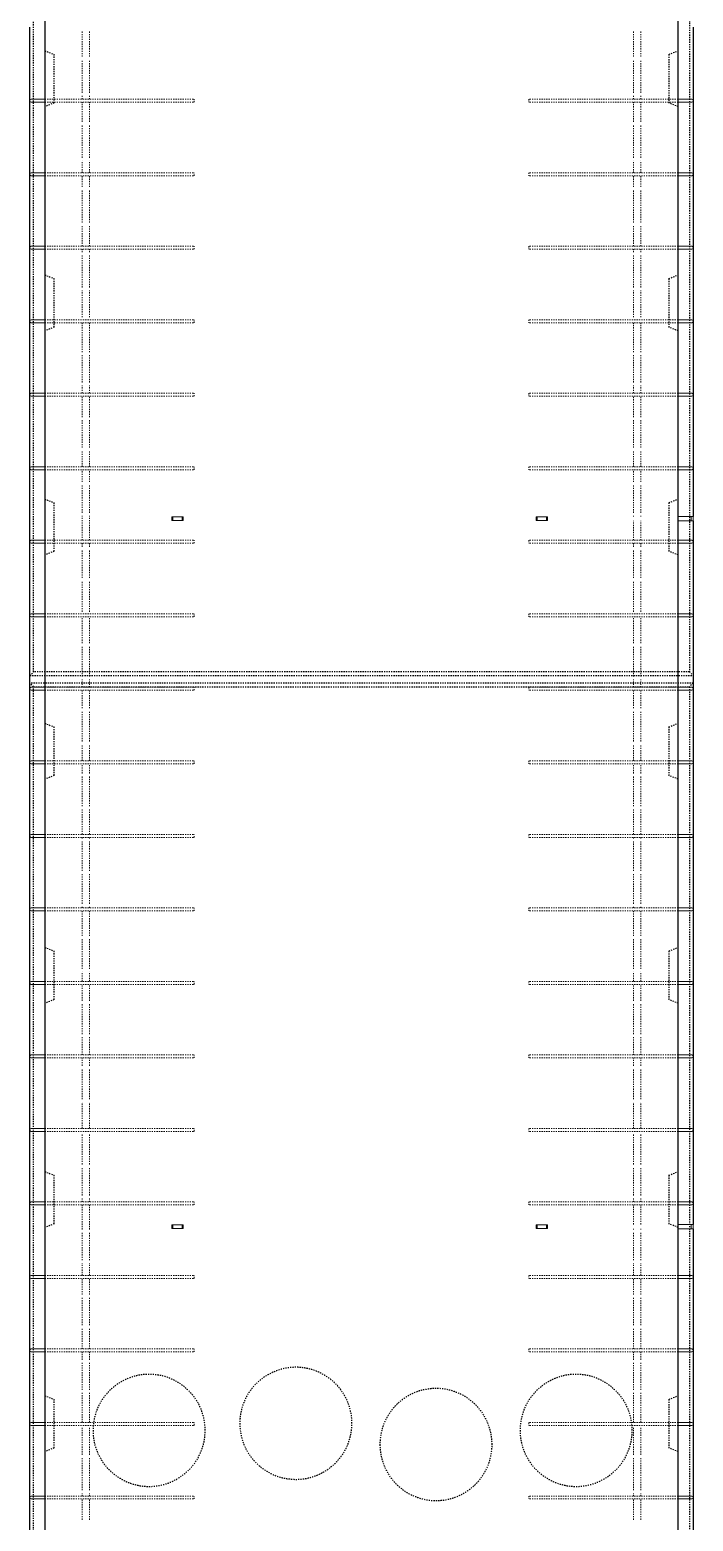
# Model space of a CAD drawing. Header units: millimetres. Extents: x -10644 to 7385, y -2545 to 13312.
# Drawn here: x -4296 to -2521, y 1417 to 5408 of the extents above; entities that cross this region are included whole.
import ezdxf

# ---------------------------------------------------------------- set-up
doc = ezdxf.new("R2010")
doc.units = ezdxf.units.MM
doc.linetypes.add('Dash', pattern=[6.36, 3.18, -3.18])
for name, color, linetype, lineweight in [('A-GENM', 13, 'Continuous', 18), ('A-WALL', 113, 'Continuous', 25), ('A-WALL-HDLN', 110, 'Dash', 25), ('S-RBAR', 171, 'Continuous', 18)]:
    doc.layers.add(name, color=color, linetype=linetype, lineweight=lineweight)

# ---------------------------------------------------------------- blocks, each defined once
blk = doc.blocks.new('RR spread anchor face based - RR-SA-2_5-150-1726819-Elevation Front')
at = {"layer": 'A-GENM'}
for p, q in [((-3916.2, 6755), (-3913.7, 6755)), ((-3916.2, 6745), (-3916.2, 6755)), ((-3913.7, 6755), (-3888.7, 6755)), ((-3913.7, 6755), (-3913.7, 6745)), ((-3888.7, 6755), (-3886.2, 6755)), ((-3888.7, 6755), (-3888.7, 6745)), ((-3886.2, 6755), (-3886.2, 6745)), ((-3913.7, 6745), (-3916.2, 6745)), ((-3888.7, 6745), (-3913.7, 6745)), ((-3886.2, 6745), (-3888.7, 6745))]:
    blk.add_line(p, q, dxfattribs=at)
blk = doc.blocks.new('RR spread anchor face based - RR-SA-4_0-320-1726835-Elevation Front')
at = {"layer": 'A-GENM'}
for p, q in [((-2561.2, 6756), (-2526.2, 6756)), ((-2526.2, 6756), (-2521.2, 6756)), ((-2526.2, 6744), (-2526.2, 6756)), ((-2521.2, 6756), (-2521.2, 6744)), ((-2526.2, 6744), (-2561.2, 6744)), ((-2521.2, 6744), (-2526.2, 6744))]:
    blk.add_line(p, q, dxfattribs=at)

msp = doc.modelspace()

# ---------------------------------------------------------------- linework, layer by layer
at = {"layer": 'A-WALL'}
for p, q in [((-4256.19617, 7060), (-4256.19617, -1395)), ((-2561.19617, -1395), (-2561.19617, 7060)), ((-4296.19617, 5219.04674), (-4296.19617, 5415.06437)), ((-2521.19617, 5415.06437), (-2521.19617, 5219.04674)), ((-4296.19617, 5022.26896), (-4296.19617, 5218.28659)), ((-2521.19617, 5218.28659), (-2521.19617, 5022.26896)), ((-4296.19617, 4825.49118), (-4296.19617, 5021.50882)), ((-2521.19617, 5021.50882), (-2521.19617, 4825.49118)), ((-4296.19617, 4628.71341), (-4296.19617, 4824.73104)), ((-2521.19617, 4824.73104), (-2521.19617, 4628.71341)), ((-4296.19617, 4431.93563), (-4296.19617, 4627.95326)), ((-2521.19617, 4627.95326), (-2521.19617, 4431.93563)), ((-4296.19617, 4235.15785), (-4296.19617, 4431.17548)), ((-2521.19617, 4431.17548), (-2521.19617, 4235.15785)), ((-4296.19617, 4038.38007), (-4296.19617, 4234.39771)), ((-2521.19617, 4234.39771), (-2521.19617, 4106)), ((-2521.19617, 4094), (-2521.19617, 4038.38007)), ((-4296.19617, 3841.60229), (-4296.19617, 4037.61993)), ((-2521.19617, 4037.61993), (-2521.19617, 3841.60229)), ((-4296.19617, 3644.82452), (-4296.19617, 3840.84215)), ((-2521.19617, 3840.84215), (-2521.19617, 3644.82452)), ((-4296.19617, 3448.04674), (-4296.19617, 3644.06437)), ((-2521.19617, 3644.06437), (-2521.19617, 3448.04674)), ((-4296.19617, 3251.26896), (-4296.19617, 3447.28659)), ((-2521.19617, 3447.28659), (-2521.19617, 3251.26896)), ((-4296.19617, 3054.49118), (-4296.19617, 3250.50882)), ((-2521.19617, 3250.50882), (-2521.19617, 3054.49118)), ((-4296.19617, 2857.71341), (-4296.19617, 3053.73104)), ((-2521.19617, 3053.73104), (-2521.19617, 2857.71341)), ((-4296.19617, 2660.93563), (-4296.19617, 2856.95326)), ((-2521.19617, 2856.95326), (-2521.19617, 2660.93563)), ((-4296.19617, 2464.15785), (-4296.19617, 2660.17548)), ((-2521.19617, 2660.17548), (-2521.19617, 2464.15785)), ((-4296.19617, 2267.38007), (-4296.19617, 2463.39771)), ((-2521.19617, 2463.39771), (-2521.19617, 2267.38007)), ((-4296.19617, 2070.60229), (-4296.19617, 2266.61993)), ((-2521.19617, 2266.61993), (-2521.19617, 2211)), ((-2521.19617, 2199), (-2521.19617, 2070.60229)), ((-4296.19617, 1873.82452), (-4296.19617, 2069.84215)), ((-2521.19617, 2069.84215), (-2521.19617, 1873.82452)), ((-4296.19617, 1677.04674), (-4296.19617, 1873.06437)), ((-2521.19617, 1873.06437), (-2521.19617, 1677.04674)), ((-4296.19617, 1480.26896), (-4296.19617, 1676.28659)), ((-2521.19617, 1676.28659), (-2521.19617, 1480.26896)), ((-4296.19617, 1283.49118), (-4296.19617, 1479.50882)), ((-2521.19617, 1479.50882), (-2521.19617, 1283.49118))]:
    msp.add_line(p, q, dxfattribs=at)
at = {"layer": 'A-WALL-HDLN'}
for p, q in [((-4286.19359, 3690), (-4286.19359, 7660)), ((-2531.19875, 7660), (-2531.19875, 3690)), ((-4256.19617, 5352.5), (-4231.19617, 5342.5)), ((-2586.19617, 5342.5), (-2561.19617, 5352.5)), ((-4231.19617, 5212.5), (-4231.19617, 5342.5)), ((-2586.19617, 5342.5), (-2586.19617, 5212.5)), ((-4231.19617, 5212.5), (-4256.19617, 5202.5)), ((-2561.19617, 5202.5), (-2586.19617, 5212.5)), ((-4256.19617, 4752.5), (-4231.19617, 4742.5)), ((-2586.19617, 4742.5), (-2561.19617, 4752.5)), ((-4231.19617, 4612.5), (-4231.19617, 4742.5)), ((-2586.19617, 4742.5), (-2586.19617, 4612.5)), ((-4231.19617, 4612.5), (-4256.19617, 4602.5)), ((-2561.19617, 4602.5), (-2586.19617, 4612.5)), ((-4256.19617, 4152.5), (-4231.19617, 4142.5)), ((-2586.19617, 4142.5), (-2561.19617, 4152.5)), ((-4231.19617, 4012.5), (-4231.19617, 4142.5)), ((-2586.19617, 4142.5), (-2586.19617, 4012.5)), ((-4231.19617, 4012.5), (-4256.19617, 4002.5)), ((-2561.19617, 4002.5), (-2586.19617, 4012.5)), ((-4296.19617, 3680), (-2521.19617, 3680)), ((-4296.19445, 3679.99914), (-4286.19359, 3690)), ((-2531.19875, 3690), (-4286.19359, 3690)), ((-2531.19875, 3690), (-2521.19789, 3679.99914)), ((-2521.19617, 3660), (-4296.19617, 3660)), ((-4286.19359, 3650), (-4296.19445, 3660.00086)), ((-4286.19359, -1395), (-4286.19359, 3650)), ((-4286.19359, 3650), (-2531.19875, 3650)), ((-2521.19789, 3660.00086), (-2531.19875, 3650)), ((-2531.19875, 3650), (-2531.19875, -1395)), ((-4256.19617, 3552.5), (-4231.19617, 3542.5)), ((-4231.19617, 3412.5), (-4231.19617, 3542.5)), ((-2586.19617, 3542.5), (-2561.19617, 3552.5)), ((-2586.19617, 3542.5), (-2586.19617, 3412.5)), ((-4231.19617, 3412.5), (-4256.19617, 3402.5)), ((-2561.19617, 3402.5), (-2586.19617, 3412.5)), ((-4256.19617, 2952.5), (-4231.19617, 2942.5)), ((-4231.19617, 2812.5), (-4231.19617, 2942.5)), ((-2586.19617, 2942.5), (-2561.19617, 2952.5)), ((-2586.19617, 2942.5), (-2586.19617, 2812.5)), ((-4231.19617, 2812.5), (-4256.19617, 2802.5)), ((-2561.19617, 2802.5), (-2586.19617, 2812.5)), ((-4256.19617, 2352.5), (-4231.19617, 2342.5)), ((-4231.19617, 2212.5), (-4231.19617, 2342.5)), ((-2586.19617, 2342.5), (-2561.19617, 2352.5)), ((-2586.19617, 2342.5), (-2586.19617, 2212.5)), ((-4231.19617, 2212.5), (-4256.19617, 2202.5)), ((-2561.19617, 2202.5), (-2586.19617, 2212.5)), ((-4256.19617, 1752.5), (-4231.19617, 1742.5)), ((-4231.19617, 1612.5), (-4231.19617, 1742.5)), ((-2586.19617, 1742.5), (-2561.19617, 1752.5)), ((-2586.19617, 1742.5), (-2586.19617, 1612.5)), ((-4231.19617, 1612.5), (-4256.19617, 1602.5)), ((-2561.19617, 1602.5), (-2586.19617, 1612.5))]:
    msp.add_line(p, q, dxfattribs=at)
for centre, start, end in [((-3977.07143, 1659.54803), 0, 180), ((-3584.35384, 1678.44679), 0, 180), ((-2834.35384, 1659.54803), 0, 180), ((-3209.35384, 1621.75052), 0, 180), ((-3584.35384, 1678.44679), 180, 0), ((-3977.07143, 1659.54803), 180, 0), ((-2834.35384, 1659.54803), 180, 0), ((-3209.35384, 1621.75052), 180, 0)]:
    msp.add_arc(centre, 150, start, end, dxfattribs=at)
at = {"layer": 'S-RBAR', "linetype": 'Dash'}
for p, q in [((-4156.19617, 5336.64706), (-4156.19617, 5405.25)), ((-4136.19617, 5336.64706), (-4136.19617, 5405.25)), ((-2681.19617, 5336.64706), (-2681.19617, 5405.25)), ((-2661.19617, 5336.64706), (-2661.19617, 5405.25)), ((-4156.19617, 5239.65385), (-4156.19617, 5328.64706)), ((-4136.19617, 5239.65385), (-4136.19617, 5328.64706)), ((-2681.19617, 5239.65385), (-2681.19617, 5328.64706)), ((-2661.19617, 5239.65385), (-2661.19617, 5328.64706)), ((-4156.19617, 5222.66667), (-4156.19617, 5231.65385)), ((-4136.19617, 5222.66667), (-4136.19617, 5231.65385)), ((-2681.19617, 5222.66667), (-2681.19617, 5231.65385)), ((-2661.19617, 5222.66667), (-2661.19617, 5231.65385)), ((-4256.14656, 5222.66667), (-3856.19617, 5222.66667)), ((-4256.14656, 5214.66667), (-3856.19617, 5214.66667)), ((-4156.19617, 5162.23529), (-4156.19617, 5214.66667)), ((-4136.19617, 5162.23529), (-4136.19617, 5214.66667)), ((-3856.19617, 5214.66667), (-3856.19617, 5222.66667)), ((-2561.24578, 5222.66667), (-2961.19617, 5222.66667)), ((-2961.19617, 5222.66667), (-2961.19617, 5214.66667)), ((-2561.24578, 5214.66667), (-2961.19617, 5214.66667)), ((-2681.19617, 5162.23529), (-2681.19617, 5214.66667)), ((-2661.19617, 5162.23529), (-2661.19617, 5214.66667)), ((-4156.19617, 5066.05769), (-4156.19617, 5154.23529)), ((-4136.19617, 5066.05769), (-4136.19617, 5154.23529)), ((-2681.19617, 5066.05769), (-2681.19617, 5154.23529)), ((-2661.19617, 5066.05769), (-2661.19617, 5154.23529)), ((-4156.19617, 5025.88889), (-4156.19617, 5058.05769)), ((-4136.19617, 5025.88889), (-4136.19617, 5058.05769)), ((-2681.19617, 5025.88889), (-2681.19617, 5058.05769)), ((-2661.19617, 5025.88889), (-2661.19617, 5058.05769)), ((-4256.14656, 5025.88889), (-3856.19617, 5025.88889)), ((-4256.14656, 5017.88889), (-3856.19617, 5017.88889)), ((-4156.19617, 4987.82353), (-4156.19617, 5017.88889)), ((-4136.19617, 4987.82353), (-4136.19617, 5017.88889)), ((-3856.19617, 5017.88889), (-3856.19617, 5025.88889)), ((-2561.24578, 5025.88889), (-2961.19617, 5025.88889)), ((-2961.19617, 5025.88889), (-2961.19617, 5017.88889)), ((-2561.24578, 5017.88889), (-2961.19617, 5017.88889)), ((-2681.19617, 4987.82353), (-2681.19617, 5017.88889)), ((-2661.19617, 4987.82353), (-2661.19617, 5017.88889)), ((-4156.19617, 4892.46154), (-4156.19617, 4979.82353)), ((-4136.19617, 4892.46154), (-4136.19617, 4979.82353)), ((-2681.19617, 4892.46154), (-2681.19617, 4979.82353)), ((-2661.19617, 4892.46154), (-2661.19617, 4979.82353)), ((-4156.19617, 4829.11111), (-4156.19617, 4884.46154)), ((-4136.19617, 4829.11111), (-4136.19617, 4884.46154)), ((-2681.19617, 4829.11111), (-2681.19617, 4884.46154)), ((-2661.19617, 4829.11111), (-2661.19617, 4884.46154)), ((-4256.14656, 4829.11111), (-3856.19617, 4829.11111)), ((-4256.14656, 4821.11111), (-3856.19617, 4821.11111)), ((-4156.19617, 4813.41176), (-4156.19617, 4821.11111)), ((-4156.19617, 4718.86538), (-4156.19617, 4805.41176)), ((-4136.19617, 4813.41176), (-4136.19617, 4821.11111)), ((-4136.19617, 4718.86538), (-4136.19617, 4805.41176)), ((-3856.19617, 4821.11111), (-3856.19617, 4829.11111)), ((-2561.24578, 4829.11111), (-2961.19617, 4829.11111)), ((-2961.19617, 4829.11111), (-2961.19617, 4821.11111)), ((-2561.24578, 4821.11111), (-2961.19617, 4821.11111)), ((-2681.19617, 4813.41176), (-2681.19617, 4821.11111)), ((-2681.19617, 4718.86538), (-2681.19617, 4805.41176)), ((-2661.19617, 4813.41176), (-2661.19617, 4821.11111)), ((-2661.19617, 4718.86538), (-2661.19617, 4805.41176)), ((-4156.19617, 4639), (-4156.19617, 4710.86538)), ((-4136.19617, 4639), (-4136.19617, 4710.86538)), ((-2681.19617, 4639), (-2681.19617, 4710.86538)), ((-2661.19617, 4639), (-2661.19617, 4710.86538)), ((-4256.14656, 4632.33333), (-3856.19617, 4632.33333)), ((-3856.19617, 4624.33333), (-3856.19617, 4632.33333)), ((-2561.24578, 4632.33333), (-2961.19617, 4632.33333)), ((-2961.19617, 4632.33333), (-2961.19617, 4624.33333)), ((-4256.14656, 4624.33333), (-3856.19617, 4624.33333)), ((-4156.19617, 4545.26923), (-4156.19617, 4624.33333)), ((-4136.19617, 4545.26923), (-4136.19617, 4624.33333)), ((-2561.24578, 4624.33333), (-2961.19617, 4624.33333)), ((-2681.19617, 4545.26923), (-2681.19617, 4624.33333)), ((-2661.19617, 4545.26923), (-2661.19617, 4624.33333)), ((-4156.19617, 4464.58824), (-4156.19617, 4537.26923)), ((-4136.19617, 4464.58824), (-4136.19617, 4537.26923)), ((-2681.19617, 4464.58824), (-2681.19617, 4537.26923)), ((-2661.19617, 4464.58824), (-2661.19617, 4537.26923)), ((-4256.14656, 4435.55556), (-3856.19617, 4435.55556)), ((-4156.19617, 4435.55556), (-4156.19617, 4456.58824)), ((-4136.19617, 4435.55556), (-4136.19617, 4456.58824)), ((-3856.19617, 4427.55556), (-3856.19617, 4435.55556)), ((-2561.24578, 4435.55556), (-2961.19617, 4435.55556)), ((-2961.19617, 4435.55556), (-2961.19617, 4427.55556)), ((-2681.19617, 4435.55556), (-2681.19617, 4456.58824)), ((-2661.19617, 4435.55556), (-2661.19617, 4456.58824)), ((-4256.14656, 4427.55556), (-3856.19617, 4427.55556)), ((-4156.19617, 4371.67308), (-4156.19617, 4427.55556)), ((-4136.19617, 4371.67308), (-4136.19617, 4427.55556)), ((-2561.24578, 4427.55556), (-2961.19617, 4427.55556)), ((-2681.19617, 4371.67308), (-2681.19617, 4427.55556)), ((-2661.19617, 4371.67308), (-2661.19617, 4427.55556)), ((-4156.19617, 4290.17647), (-4156.19617, 4363.67308)), ((-4136.19617, 4290.17647), (-4136.19617, 4363.67308)), ((-2681.19617, 4290.17647), (-2681.19617, 4363.67308)), ((-2661.19617, 4290.17647), (-2661.19617, 4363.67308)), ((-4156.19617, 4238.77778), (-4156.19617, 4282.17647)), ((-4136.19617, 4238.77778), (-4136.19617, 4282.17647)), ((-2681.19617, 4238.77778), (-2681.19617, 4282.17647)), ((-2661.19617, 4238.77778), (-2661.19617, 4282.17647)), ((-4256.14656, 4238.77778), (-3856.19617, 4238.77778)), ((-3856.19617, 4230.77778), (-3856.19617, 4238.77778)), ((-2561.24578, 4238.77778), (-2961.19617, 4238.77778)), ((-2961.19617, 4238.77778), (-2961.19617, 4230.77778)), ((-4256.14656, 4230.77778), (-3856.19617, 4230.77778)), ((-4156.19617, 4198.07692), (-4156.19617, 4230.77778)), ((-4136.19617, 4198.07692), (-4136.19617, 4230.77778)), ((-2561.24578, 4230.77778), (-2961.19617, 4230.77778)), ((-2681.19617, 4198.07692), (-2681.19617, 4230.77778)), ((-2661.19617, 4198.07692), (-2661.19617, 4230.77778)), ((-4156.19617, 4115.76471), (-4156.19617, 4190.07692)), ((-4136.19617, 4115.76471), (-4136.19617, 4190.07692)), ((-2681.19617, 4115.76471), (-2681.19617, 4190.07692)), ((-2661.19617, 4115.76471), (-2661.19617, 4190.07692)), ((-4156.19617, 4042), (-4156.19617, 4107.76471)), ((-4136.19617, 4042), (-4136.19617, 4107.76471)), ((-2681.19617, 4106), (-2681.19617, 4107.76471)), ((-2681.19617, 4042), (-2681.19617, 4094)), ((-2661.19617, 4106), (-2661.19617, 4107.76471)), ((-2661.19617, 4042), (-2661.19617, 4094)), ((-4256.14656, 4042), (-3856.19617, 4042)), ((-4256.14656, 4034), (-3856.19617, 4034)), ((-4156.19617, 4024.48077), (-4156.19617, 4034)), ((-4136.19617, 4024.48077), (-4136.19617, 4034)), ((-3856.19617, 4034), (-3856.19617, 4042)), ((-2561.24578, 4042), (-2961.19617, 4042)), ((-2961.19617, 4042), (-2961.19617, 4034)), ((-2561.24578, 4034), (-2961.19617, 4034)), ((-2681.19617, 4024.48077), (-2681.19617, 4034)), ((-2661.19617, 4024.48077), (-2661.19617, 4034)), ((-4156.19617, 3941.35294), (-4156.19617, 4016.48077)), ((-4136.19617, 3941.35294), (-4136.19617, 4016.48077)), ((-2681.19617, 3941.35294), (-2681.19617, 4016.48077)), ((-2661.19617, 3941.35294), (-2661.19617, 4016.48077)), ((-4156.19617, 3850.88462), (-4156.19617, 3933.35294)), ((-4136.19617, 3850.88462), (-4136.19617, 3933.35294)), ((-2681.19617, 3850.88462), (-2681.19617, 3933.35294)), ((-2661.19617, 3850.88462), (-2661.19617, 3933.35294)), ((-4256.14656, 3845.22222), (-3856.19617, 3845.22222)), ((-4256.14656, 3837.22222), (-3856.19617, 3837.22222)), ((-4156.19617, 3766.94118), (-4156.19617, 3837.22222)), ((-4136.19617, 3766.94118), (-4136.19617, 3837.22222)), ((-3856.19617, 3837.22222), (-3856.19617, 3845.22222)), ((-2561.24578, 3845.22222), (-2961.19617, 3845.22222)), ((-2961.19617, 3845.22222), (-2961.19617, 3837.22222)), ((-2561.24578, 3837.22222), (-2961.19617, 3837.22222)), ((-2681.19617, 3766.94118), (-2681.19617, 3837.22222)), ((-2661.19617, 3766.94118), (-2661.19617, 3837.22222)), ((-4156.19617, 3677.28846), (-4156.19617, 3758.94118)), ((-4136.19617, 3677.28846), (-4136.19617, 3758.94118)), ((-2681.19617, 3677.28846), (-2681.19617, 3758.94118)), ((-2661.19617, 3677.28846), (-2661.19617, 3758.94118)), ((-4256.14656, 3648.44444), (-3856.19617, 3648.44444)), ((-4256.14656, 3640.44444), (-3856.19617, 3640.44444)), ((-4156.19617, 3648.44444), (-4156.19617, 3669.28846)), ((-4156.19617, 3592.52941), (-4156.19617, 3640.44444)), ((-4136.19617, 3648.44444), (-4136.19617, 3669.28846)), ((-4136.19617, 3592.52941), (-4136.19617, 3640.44444)), ((-3856.19617, 3640.44444), (-3856.19617, 3648.44444)), ((-2561.24578, 3648.44444), (-2961.19617, 3648.44444)), ((-2961.19617, 3648.44444), (-2961.19617, 3640.44444)), ((-2561.24578, 3640.44444), (-2961.19617, 3640.44444)), ((-2681.19617, 3648.44444), (-2681.19617, 3669.28846)), ((-2681.19617, 3592.52941), (-2681.19617, 3640.44444)), ((-2661.19617, 3648.44444), (-2661.19617, 3669.28846)), ((-2661.19617, 3592.52941), (-2661.19617, 3640.44444)), ((-4156.19617, 3503.69231), (-4156.19617, 3584.52941)), ((-4136.19617, 3503.69231), (-4136.19617, 3584.52941)), ((-2681.19617, 3503.69231), (-2681.19617, 3584.52941)), ((-2661.19617, 3503.69231), (-2661.19617, 3584.52941)), ((-4156.19617, 3451.66667), (-4156.19617, 3495.69231)), ((-4136.19617, 3451.66667), (-4136.19617, 3495.69231)), ((-2681.19617, 3451.66667), (-2681.19617, 3495.69231)), ((-2661.19617, 3451.66667), (-2661.19617, 3495.69231)), ((-4256.14656, 3451.66667), (-3856.19617, 3451.66667)), ((-4256.14656, 3443.66667), (-3856.19617, 3443.66667)), ((-4156.19617, 3418.11765), (-4156.19617, 3443.66667)), ((-4136.19617, 3418.11765), (-4136.19617, 3443.66667)), ((-3856.19617, 3443.66667), (-3856.19617, 3451.66667)), ((-2561.24578, 3451.66667), (-2961.19617, 3451.66667)), ((-2961.19617, 3451.66667), (-2961.19617, 3443.66667)), ((-2561.24578, 3443.66667), (-2961.19617, 3443.66667)), ((-2681.19617, 3418.11765), (-2681.19617, 3443.66667)), ((-2661.19617, 3418.11765), (-2661.19617, 3443.66667)), ((-4156.19617, 3330.09615), (-4156.19617, 3410.11765)), ((-4136.19617, 3330.09615), (-4136.19617, 3410.11765)), ((-2681.19617, 3330.09615), (-2681.19617, 3410.11765)), ((-2661.19617, 3330.09615), (-2661.19617, 3410.11765)), ((-4156.19617, 3254.88889), (-4156.19617, 3322.09615)), ((-4136.19617, 3254.88889), (-4136.19617, 3322.09615)), ((-2681.19617, 3254.88889), (-2681.19617, 3322.09615)), ((-2661.19617, 3254.88889), (-2661.19617, 3322.09615)), ((-4256.14656, 3254.88889), (-3856.19617, 3254.88889)), ((-4256.14656, 3246.88889), (-3856.19617, 3246.88889)), ((-4156.19617, 3243.70588), (-4156.19617, 3246.88889)), ((-4156.19617, 3157.17118), (-4156.19617, 3235.70588)), ((-4136.19617, 3243.70588), (-4136.19617, 3246.88889)), ((-4136.19617, 3157.17118), (-4136.19617, 3235.70588)), ((-3856.19617, 3246.88889), (-3856.19617, 3254.88889)), ((-2561.24578, 3254.88889), (-2961.19617, 3254.88889)), ((-2961.19617, 3254.88889), (-2961.19617, 3246.88889)), ((-2561.24578, 3246.88889), (-2961.19617, 3246.88889)), ((-2681.19617, 3243.70588), (-2681.19617, 3246.88889)), ((-2681.19617, 3157.17118), (-2681.19617, 3235.70588)), ((-2661.19617, 3243.70588), (-2661.19617, 3246.88889)), ((-2661.19617, 3157.17118), (-2661.19617, 3235.70588)), ((-4156.19617, 3069.29412), (-4156.19617, 3148.5)), ((-4136.19617, 3069.29412), (-4136.19617, 3148.5)), ((-2681.19617, 3069.29412), (-2681.19617, 3148.5)), ((-2661.19617, 3069.29412), (-2661.19617, 3148.5)), ((-4256.14656, 3058.11111), (-3856.19617, 3058.11111)), ((-4256.14656, 3050.11111), (-3856.19617, 3050.11111)), ((-4156.19617, 3058.11111), (-4156.19617, 3061.29412)), ((-4156.19617, 2982.90385), (-4156.19617, 3050.11111)), ((-4136.19617, 3058.11111), (-4136.19617, 3061.29412)), ((-4136.19617, 2982.90385), (-4136.19617, 3050.11111)), ((-3856.19617, 3050.11111), (-3856.19617, 3058.11111)), ((-2561.24578, 3058.11111), (-2961.19617, 3058.11111)), ((-2961.19617, 3058.11111), (-2961.19617, 3050.11111)), ((-2561.24578, 3050.11111), (-2961.19617, 3050.11111)), ((-2681.19617, 3058.11111), (-2681.19617, 3061.29412)), ((-2681.19617, 2982.90385), (-2681.19617, 3050.11111)), ((-2661.19617, 3058.11111), (-2661.19617, 3061.29412)), ((-2661.19617, 2982.90385), (-2661.19617, 3050.11111)), ((-4156.19617, 2894.88235), (-4156.19617, 2974.90385)), ((-4136.19617, 2894.88235), (-4136.19617, 2974.90385)), ((-2681.19617, 2894.88235), (-2681.19617, 2974.90385)), ((-2661.19617, 2894.88235), (-2661.19617, 2974.90385)), ((-4156.19617, 2861.33333), (-4156.19617, 2886.88235)), ((-4136.19617, 2861.33333), (-4136.19617, 2886.88235)), ((-2681.19617, 2861.33333), (-2681.19617, 2886.88235)), ((-2661.19617, 2861.33333), (-2661.19617, 2886.88235)), ((-4256.14656, 2861.33333), (-3856.19617, 2861.33333)), ((-4256.14656, 2853.33333), (-3856.19617, 2853.33333)), ((-4156.19617, 2809.30769), (-4156.19617, 2853.33333)), ((-4136.19617, 2809.30769), (-4136.19617, 2853.33333)), ((-3856.19617, 2853.33333), (-3856.19617, 2861.33333)), ((-2561.24578, 2861.33333), (-2961.19617, 2861.33333)), ((-2961.19617, 2861.33333), (-2961.19617, 2853.33333)), ((-2561.24578, 2853.33333), (-2961.19617, 2853.33333)), ((-2681.19617, 2809.30769), (-2681.19617, 2853.33333)), ((-2661.19617, 2809.30769), (-2661.19617, 2853.33333)), ((-4156.19617, 2720.47059), (-4156.19617, 2801.30769)), ((-4136.19617, 2720.47059), (-4136.19617, 2801.30769)), ((-2681.19617, 2720.47059), (-2681.19617, 2801.30769)), ((-2661.19617, 2720.47059), (-2661.19617, 2801.30769)), ((-4156.19617, 2664.55556), (-4156.19617, 2712.47059)), ((-4136.19617, 2664.55556), (-4136.19617, 2712.47059)), ((-2681.19617, 2664.55556), (-2681.19617, 2712.47059)), ((-2661.19617, 2664.55556), (-2661.19617, 2712.47059)), ((-4256.14656, 2664.55556), (-3856.19617, 2664.55556)), ((-4256.14656, 2656.55556), (-3856.19617, 2656.55556)), ((-4156.19617, 2635.71154), (-4156.19617, 2656.55556)), ((-4136.19617, 2635.71154), (-4136.19617, 2656.55556)), ((-3856.19617, 2656.55556), (-3856.19617, 2664.55556)), ((-2561.24578, 2664.55556), (-2961.19617, 2664.55556)), ((-2961.19617, 2664.55556), (-2961.19617, 2656.55556)), ((-2561.24578, 2656.55556), (-2961.19617, 2656.55556)), ((-2681.19617, 2635.71154), (-2681.19617, 2656.55556)), ((-2661.19617, 2635.71154), (-2661.19617, 2656.55556)), ((-4156.19617, 2546.05882), (-4156.19617, 2627.71154)), ((-4136.19617, 2546.05882), (-4136.19617, 2627.71154)), ((-2681.19617, 2546.05882), (-2681.19617, 2627.71154)), ((-2661.19617, 2546.05882), (-2661.19617, 2627.71154)), ((-4156.19617, 2467.77778), (-4156.19617, 2538.05882)), ((-4136.19617, 2467.77778), (-4136.19617, 2538.05882)), ((-2681.19617, 2467.77778), (-2681.19617, 2538.05882)), ((-2661.19617, 2467.77778), (-2661.19617, 2538.05882)), ((-4256.14656, 2467.77778), (-3856.19617, 2467.77778)), ((-4256.14656, 2459.77778), (-3856.19617, 2459.77778)), ((-4156.19617, 2371.64706), (-4156.19617, 2454.11538)), ((-4136.19617, 2371.64706), (-4136.19617, 2454.11538)), ((-3856.19617, 2459.77778), (-3856.19617, 2467.77778)), ((-2561.24578, 2467.77778), (-2961.19617, 2467.77778)), ((-2961.19617, 2467.77778), (-2961.19617, 2459.77778)), ((-2561.24578, 2459.77778), (-2961.19617, 2459.77778)), ((-2681.19617, 2371.64706), (-2681.19617, 2454.11538)), ((-2661.19617, 2371.64706), (-2661.19617, 2454.11538)), ((-4156.19617, 2288.51923), (-4156.19617, 2363.64706)), ((-4136.19617, 2288.51923), (-4136.19617, 2363.64706)), ((-2681.19617, 2288.51923), (-2681.19617, 2363.64706)), ((-2661.19617, 2288.51923), (-2661.19617, 2363.64706)), ((-4156.19617, 2271), (-4156.19617, 2280.51923)), ((-4136.19617, 2271), (-4136.19617, 2280.51923)), ((-2681.19617, 2271), (-2681.19617, 2280.51923)), ((-2661.19617, 2271), (-2661.19617, 2280.51923)), ((-4256.14656, 2271), (-3856.19617, 2271)), ((-4256.14656, 2263), (-3856.19617, 2263)), ((-4156.19617, 2197.23529), (-4156.19617, 2263)), ((-4136.19617, 2197.23529), (-4136.19617, 2263)), ((-3856.19617, 2263), (-3856.19617, 2271)), ((-2561.24578, 2271), (-2961.19617, 2271)), ((-2961.19617, 2271), (-2961.19617, 2263)), ((-2561.24578, 2263), (-2961.19617, 2263)), ((-2681.19617, 2211), (-2681.19617, 2263)), ((-2661.19617, 2211), (-2661.19617, 2263)), ((-2681.19617, 2197.23529), (-2681.19617, 2199)), ((-2661.19617, 2197.23529), (-2661.19617, 2199)), ((-4156.19617, 2114.92308), (-4156.19617, 2189.23529)), ((-4136.19617, 2114.92308), (-4136.19617, 2189.23529)), ((-2681.19617, 2114.92308), (-2681.19617, 2189.23529)), ((-2661.19617, 2114.92308), (-2661.19617, 2189.23529)), ((-4156.19617, 2074.22222), (-4156.19617, 2106.92308)), ((-4136.19617, 2074.22222), (-4136.19617, 2106.92308)), ((-2681.19617, 2074.22222), (-2681.19617, 2106.92308)), ((-2661.19617, 2074.22222), (-2661.19617, 2106.92308)), ((-4256.14656, 2074.22222), (-3856.19617, 2074.22222)), ((-4256.14656, 2066.22222), (-3856.19617, 2066.22222)), ((-4156.19617, 2022.82353), (-4156.19617, 2066.22222)), ((-4136.19617, 2022.82353), (-4136.19617, 2066.22222)), ((-3856.19617, 2066.22222), (-3856.19617, 2074.22222)), ((-2561.24578, 2074.22222), (-2961.19617, 2074.22222)), ((-2961.19617, 2074.22222), (-2961.19617, 2066.22222)), ((-2561.24578, 2066.22222), (-2961.19617, 2066.22222)), ((-2681.19617, 2022.82353), (-2681.19617, 2066.22222)), ((-2661.19617, 2022.82353), (-2661.19617, 2066.22222)), ((-4156.19617, 1941.32692), (-4156.19617, 2014.82353)), ((-4136.19617, 1941.32692), (-4136.19617, 2014.82353)), ((-2681.19617, 1941.32692), (-2681.19617, 2014.82353)), ((-2661.19617, 1941.32692), (-2661.19617, 2014.82353)), ((-4156.19617, 1877.44444), (-4156.19617, 1933.32692)), ((-4136.19617, 1877.44444), (-4136.19617, 1933.32692)), ((-2681.19617, 1877.44444), (-2681.19617, 1933.32692)), ((-2661.19617, 1877.44444), (-2661.19617, 1933.32692)), ((-4256.14656, 1877.44444), (-3856.19617, 1877.44444)), ((-3856.19617, 1869.44444), (-3856.19617, 1877.44444)), ((-2561.24578, 1877.44444), (-2961.19617, 1877.44444)), ((-2961.19617, 1877.44444), (-2961.19617, 1869.44444)), ((-4256.14656, 1869.44444), (-3856.19617, 1869.44444)), ((-4156.19617, 1848.41176), (-4156.19617, 1869.44444)), ((-4156.19617, 1767.73077), (-4156.19617, 1840.41176)), ((-4136.19617, 1848.41176), (-4136.19617, 1869.44444)), ((-4136.19617, 1767.73077), (-4136.19617, 1840.41176)), ((-2561.24578, 1869.44444), (-2961.19617, 1869.44444)), ((-2681.19617, 1848.41176), (-2681.19617, 1869.44444)), ((-2681.19617, 1767.73077), (-2681.19617, 1840.41176)), ((-2661.19617, 1848.41176), (-2661.19617, 1869.44444)), ((-2661.19617, 1767.73077), (-2661.19617, 1840.41176)), ((-4156.19617, 1680.66667), (-4156.19617, 1759.73077)), ((-4136.19617, 1680.66667), (-4136.19617, 1759.73077)), ((-2681.19617, 1680.66667), (-2681.19617, 1759.73077)), ((-2661.19617, 1680.66667), (-2661.19617, 1759.73077)), ((-4256.14656, 1680.66667), (-3856.19617, 1680.66667)), ((-3856.19617, 1672.66667), (-3856.19617, 1680.66667)), ((-2561.24578, 1680.66667), (-2961.19617, 1680.66667)), ((-2961.19617, 1680.66667), (-2961.19617, 1672.66667)), ((-4256.14656, 1672.66667), (-3856.19617, 1672.66667)), ((-4156.19617, 1594.13462), (-4156.19617, 1666)), ((-4136.19617, 1594.13462), (-4136.19617, 1666)), ((-2561.24578, 1672.66667), (-2961.19617, 1672.66667)), ((-2681.19617, 1594.13462), (-2681.19617, 1666)), ((-2661.19617, 1594.13462), (-2661.19617, 1666)), ((-4156.19617, 1499.58824), (-4156.19617, 1586.13462)), ((-4136.19617, 1499.58824), (-4136.19617, 1586.13462)), ((-2681.19617, 1499.58824), (-2681.19617, 1586.13462)), ((-2661.19617, 1499.58824), (-2661.19617, 1586.13462)), ((-4256.14656, 1483.88889), (-3856.19617, 1483.88889)), ((-4156.19617, 1483.88889), (-4156.19617, 1491.58824)), ((-4136.19617, 1483.88889), (-4136.19617, 1491.58824)), ((-3856.19617, 1475.88889), (-3856.19617, 1483.88889)), ((-2561.24578, 1483.88889), (-2961.19617, 1483.88889)), ((-2961.19617, 1483.88889), (-2961.19617, 1475.88889)), ((-2681.19617, 1483.88889), (-2681.19617, 1491.58824)), ((-2661.19617, 1483.88889), (-2661.19617, 1491.58824)), ((-4256.14656, 1475.88889), (-3856.19617, 1475.88889)), ((-4156.19617, 1420.53846), (-4156.19617, 1475.88889)), ((-4136.19617, 1420.53846), (-4136.19617, 1475.88889)), ((-2561.24578, 1475.88889), (-2961.19617, 1475.88889)), ((-2681.19617, 1420.53846), (-2681.19617, 1475.88889)), ((-2661.19617, 1420.53846), (-2661.19617, 1475.88889))]:
    msp.add_line(p, q, dxfattribs=at)
at = {"layer": 'S-RBAR'}
for p, q in [((-4272.19617, 5222.66667), (-4292.19617, 5222.66667)), ((-4272.19617, 5214.66667), (-4292.19617, 5214.66667)), ((-4272.19617, 5222.66667), (-4256.19617, 5222.66667)), ((-4272.19617, 5214.66667), (-4256.19617, 5214.66667)), ((-2545.19617, 5222.66667), (-2561.19617, 5222.66667)), ((-2545.19617, 5214.66667), (-2561.19617, 5214.66667)), ((-2545.19617, 5222.66667), (-2525.19617, 5222.66667)), ((-2545.19617, 5214.66667), (-2525.19617, 5214.66667)), ((-4272.19617, 5025.88889), (-4292.19617, 5025.88889)), ((-4272.19617, 5017.88889), (-4292.19617, 5017.88889)), ((-4272.19617, 5025.88889), (-4256.19617, 5025.88889)), ((-4272.19617, 5017.88889), (-4256.19617, 5017.88889)), ((-2545.19617, 5025.88889), (-2561.19617, 5025.88889)), ((-2545.19617, 5017.88889), (-2561.19617, 5017.88889)), ((-2545.19617, 5025.88889), (-2525.19617, 5025.88889)), ((-2545.19617, 5017.88889), (-2525.19617, 5017.88889)), ((-4272.19617, 4829.11111), (-4292.19617, 4829.11111)), ((-4272.19617, 4821.11111), (-4292.19617, 4821.11111)), ((-4272.19617, 4829.11111), (-4256.19617, 4829.11111)), ((-4272.19617, 4821.11111), (-4256.19617, 4821.11111)), ((-2545.19617, 4829.11111), (-2561.19617, 4829.11111)), ((-2545.19617, 4821.11111), (-2561.19617, 4821.11111)), ((-2545.19617, 4829.11111), (-2525.19617, 4829.11111)), ((-2545.19617, 4821.11111), (-2525.19617, 4821.11111)), ((-4272.19617, 4632.33333), (-4292.19617, 4632.33333)), ((-4272.19617, 4632.33333), (-4256.19617, 4632.33333)), ((-2545.19617, 4632.33333), (-2561.19617, 4632.33333)), ((-2545.19617, 4632.33333), (-2525.19617, 4632.33333)), ((-4272.19617, 4624.33333), (-4292.19617, 4624.33333)), ((-4272.19617, 4624.33333), (-4256.19617, 4624.33333)), ((-2545.19617, 4624.33333), (-2561.19617, 4624.33333)), ((-2545.19617, 4624.33333), (-2525.19617, 4624.33333)), ((-4272.19617, 4435.55556), (-4292.19617, 4435.55556)), ((-4272.19617, 4435.55556), (-4256.19617, 4435.55556)), ((-2545.19617, 4435.55556), (-2561.19617, 4435.55556)), ((-2545.19617, 4435.55556), (-2525.19617, 4435.55556)), ((-4272.19617, 4427.55556), (-4292.19617, 4427.55556)), ((-4272.19617, 4427.55556), (-4256.19617, 4427.55556)), ((-2545.19617, 4427.55556), (-2561.19617, 4427.55556)), ((-2545.19617, 4427.55556), (-2525.19617, 4427.55556)), ((-4272.19617, 4238.77778), (-4292.19617, 4238.77778)), ((-4272.19617, 4238.77778), (-4256.19617, 4238.77778)), ((-2545.19617, 4238.77778), (-2561.19617, 4238.77778)), ((-2545.19617, 4238.77778), (-2525.19617, 4238.77778)), ((-4272.19617, 4230.77778), (-4292.19617, 4230.77778)), ((-4272.19617, 4230.77778), (-4256.19617, 4230.77778)), ((-2545.19617, 4230.77778), (-2561.19617, 4230.77778)), ((-2545.19617, 4230.77778), (-2525.19617, 4230.77778)), ((-4272.19617, 4042), (-4292.19617, 4042)), ((-4272.19617, 4034), (-4292.19617, 4034)), ((-4272.19617, 4042), (-4256.19617, 4042)), ((-4272.19617, 4034), (-4256.19617, 4034)), ((-2545.19617, 4042), (-2561.19617, 4042)), ((-2545.19617, 4034), (-2561.19617, 4034)), ((-2545.19617, 4042), (-2525.19617, 4042)), ((-2545.19617, 4034), (-2525.19617, 4034)), ((-4272.19617, 3845.22222), (-4292.19617, 3845.22222)), ((-4272.19617, 3837.22222), (-4292.19617, 3837.22222)), ((-4272.19617, 3845.22222), (-4256.19617, 3845.22222)), ((-4272.19617, 3837.22222), (-4256.19617, 3837.22222)), ((-2545.19617, 3845.22222), (-2561.19617, 3845.22222)), ((-2545.19617, 3837.22222), (-2561.19617, 3837.22222)), ((-2545.19617, 3845.22222), (-2525.19617, 3845.22222)), ((-2545.19617, 3837.22222), (-2525.19617, 3837.22222)), ((-4272.19617, 3648.44444), (-4292.19617, 3648.44444)), ((-4272.19617, 3640.44444), (-4292.19617, 3640.44444)), ((-4272.19617, 3648.44444), (-4256.19617, 3648.44444)), ((-4272.19617, 3640.44444), (-4256.19617, 3640.44444)), ((-2545.19617, 3648.44444), (-2561.19617, 3648.44444)), ((-2545.19617, 3640.44444), (-2561.19617, 3640.44444)), ((-2545.19617, 3648.44444), (-2525.19617, 3648.44444)), ((-2545.19617, 3640.44444), (-2525.19617, 3640.44444)), ((-4272.19617, 3451.66667), (-4292.19617, 3451.66667)), ((-4272.19617, 3443.66667), (-4292.19617, 3443.66667)), ((-4272.19617, 3451.66667), (-4256.19617, 3451.66667)), ((-4272.19617, 3443.66667), (-4256.19617, 3443.66667)), ((-2545.19617, 3451.66667), (-2561.19617, 3451.66667)), ((-2545.19617, 3443.66667), (-2561.19617, 3443.66667)), ((-2545.19617, 3451.66667), (-2525.19617, 3451.66667)), ((-2545.19617, 3443.66667), (-2525.19617, 3443.66667)), ((-4272.19617, 3254.88889), (-4292.19617, 3254.88889)), ((-4272.19617, 3246.88889), (-4292.19617, 3246.88889)), ((-4272.19617, 3254.88889), (-4256.19617, 3254.88889)), ((-4272.19617, 3246.88889), (-4256.19617, 3246.88889)), ((-2545.19617, 3254.88889), (-2561.19617, 3254.88889)), ((-2545.19617, 3246.88889), (-2561.19617, 3246.88889)), ((-2545.19617, 3254.88889), (-2525.19617, 3254.88889)), ((-2545.19617, 3246.88889), (-2525.19617, 3246.88889)), ((-4272.19617, 3058.11111), (-4292.19617, 3058.11111)), ((-4272.19617, 3050.11111), (-4292.19617, 3050.11111)), ((-4272.19617, 3058.11111), (-4256.19617, 3058.11111)), ((-4272.19617, 3050.11111), (-4256.19617, 3050.11111)), ((-2545.19617, 3058.11111), (-2561.19617, 3058.11111)), ((-2545.19617, 3050.11111), (-2561.19617, 3050.11111)), ((-2545.19617, 3058.11111), (-2525.19617, 3058.11111)), ((-2545.19617, 3050.11111), (-2525.19617, 3050.11111)), ((-4272.19617, 2861.33333), (-4292.19617, 2861.33333)), ((-4272.19617, 2853.33333), (-4292.19617, 2853.33333)), ((-4272.19617, 2861.33333), (-4256.19617, 2861.33333)), ((-4272.19617, 2853.33333), (-4256.19617, 2853.33333)), ((-2545.19617, 2861.33333), (-2561.19617, 2861.33333)), ((-2545.19617, 2853.33333), (-2561.19617, 2853.33333)), ((-2545.19617, 2861.33333), (-2525.19617, 2861.33333)), ((-2545.19617, 2853.33333), (-2525.19617, 2853.33333)), ((-4272.19617, 2664.55556), (-4292.19617, 2664.55556)), ((-4272.19617, 2656.55556), (-4292.19617, 2656.55556)), ((-4272.19617, 2664.55556), (-4256.19617, 2664.55556)), ((-4272.19617, 2656.55556), (-4256.19617, 2656.55556)), ((-2545.19617, 2664.55556), (-2561.19617, 2664.55556)), ((-2545.19617, 2656.55556), (-2561.19617, 2656.55556)), ((-2545.19617, 2664.55556), (-2525.19617, 2664.55556)), ((-2545.19617, 2656.55556), (-2525.19617, 2656.55556)), ((-4272.19617, 2467.77778), (-4292.19617, 2467.77778)), ((-4272.19617, 2459.77778), (-4292.19617, 2459.77778)), ((-4272.19617, 2467.77778), (-4256.19617, 2467.77778)), ((-4272.19617, 2459.77778), (-4256.19617, 2459.77778)), ((-2545.19617, 2467.77778), (-2561.19617, 2467.77778)), ((-2545.19617, 2459.77778), (-2561.19617, 2459.77778)), ((-2545.19617, 2467.77778), (-2525.19617, 2467.77778)), ((-2545.19617, 2459.77778), (-2525.19617, 2459.77778)), ((-4272.19617, 2271), (-4292.19617, 2271)), ((-4272.19617, 2263), (-4292.19617, 2263)), ((-4272.19617, 2271), (-4256.19617, 2271)), ((-4272.19617, 2263), (-4256.19617, 2263)), ((-2545.19617, 2271), (-2561.19617, 2271)), ((-2545.19617, 2263), (-2561.19617, 2263)), ((-2545.19617, 2271), (-2525.19617, 2271)), ((-2545.19617, 2263), (-2525.19617, 2263)), ((-4272.19617, 2074.22222), (-4292.19617, 2074.22222)), ((-4272.19617, 2066.22222), (-4292.19617, 2066.22222)), ((-4272.19617, 2074.22222), (-4256.19617, 2074.22222)), ((-4272.19617, 2066.22222), (-4256.19617, 2066.22222)), ((-2545.19617, 2074.22222), (-2561.19617, 2074.22222)), ((-2545.19617, 2066.22222), (-2561.19617, 2066.22222)), ((-2545.19617, 2074.22222), (-2525.19617, 2074.22222)), ((-2545.19617, 2066.22222), (-2525.19617, 2066.22222)), ((-4272.19617, 1877.44444), (-4292.19617, 1877.44444)), ((-4272.19617, 1877.44444), (-4256.19617, 1877.44444)), ((-2545.19617, 1877.44444), (-2561.19617, 1877.44444)), ((-2545.19617, 1877.44444), (-2525.19617, 1877.44444)), ((-4272.19617, 1869.44444), (-4292.19617, 1869.44444)), ((-4272.19617, 1869.44444), (-4256.19617, 1869.44444)), ((-2545.19617, 1869.44444), (-2561.19617, 1869.44444)), ((-2545.19617, 1869.44444), (-2525.19617, 1869.44444)), ((-4272.19617, 1680.66667), (-4292.19617, 1680.66667)), ((-4272.19617, 1680.66667), (-4256.19617, 1680.66667)), ((-2545.19617, 1680.66667), (-2561.19617, 1680.66667)), ((-2545.19617, 1680.66667), (-2525.19617, 1680.66667)), ((-4272.19617, 1672.66667), (-4292.19617, 1672.66667)), ((-4272.19617, 1672.66667), (-4256.19617, 1672.66667)), ((-2545.19617, 1672.66667), (-2561.19617, 1672.66667)), ((-2545.19617, 1672.66667), (-2525.19617, 1672.66667)), ((-4272.19617, 1483.88889), (-4292.19617, 1483.88889)), ((-4272.19617, 1483.88889), (-4256.19617, 1483.88889)), ((-2545.19617, 1483.88889), (-2561.19617, 1483.88889)), ((-2545.19617, 1483.88889), (-2525.19617, 1483.88889)), ((-4272.19617, 1475.88889), (-4292.19617, 1475.88889)), ((-4272.19617, 1475.88889), (-4256.19617, 1475.88889)), ((-2545.19617, 1475.88889), (-2561.19617, 1475.88889)), ((-2545.19617, 1475.88889), (-2525.19617, 1475.88889))]:
    msp.add_line(p, q, dxfattribs=at)
for centre, start, end in [((-4292.19617, 5218.66667), 90, 270), ((-2525.19617, 5218.66667), 270, 90), ((-4292.19617, 5021.88889), 90, 270), ((-2525.19617, 5021.88889), 270, 90), ((-4292.19617, 4825.11111), 90, 270), ((-2525.19617, 4825.11111), 270, 90), ((-4292.19617, 4628.33333), 90, 270), ((-2525.19617, 4628.33333), 270, 90), ((-4292.19617, 4431.55556), 90, 270), ((-2525.19617, 4431.55556), 270, 90), ((-4292.19617, 4234.77778), 90, 270), ((-2525.19617, 4234.77778), 270, 90), ((-4292.19617, 4038), 90, 270), ((-2525.19617, 4038), 270, 90), ((-4292.19617, 3841.22222), 90, 270), ((-2525.19617, 3841.22222), 270, 90), ((-4292.19617, 3644.44444), 90, 270), ((-2525.19617, 3644.44444), 270, 90), ((-4292.19617, 3447.66667), 90, 270), ((-2525.19617, 3447.66667), 270, 90), ((-4292.19617, 3250.88889), 90, 270), ((-2525.19617, 3250.88889), 270, 90), ((-4292.19617, 3054.11111), 90, 270), ((-2525.19617, 3054.11111), 270, 90), ((-4292.19617, 2857.33333), 90, 270), ((-2525.19617, 2857.33333), 270, 90), ((-4292.19617, 2660.55556), 90, 270), ((-2525.19617, 2660.55556), 270, 90), ((-4292.19617, 2463.77778), 90, 270), ((-2525.19617, 2463.77778), 270, 90), ((-4292.19617, 2267), 90, 270), ((-2525.19617, 2267), 270, 90), ((-4292.19617, 2070.22222), 90, 270), ((-2525.19617, 2070.22222), 270, 90), ((-4292.19617, 1873.44444), 90, 270), ((-2525.19617, 1873.44444), 270, 90), ((-4292.19617, 1676.66667), 90, 270), ((-2525.19617, 1676.66667), 270, 90), ((-4292.19617, 1479.88889), 90, 270), ((-2525.19617, 1479.88889), 270, 90)]:
    msp.add_arc(centre, 4, start, end, dxfattribs=at)

# ---------------------------------------------------------------- block references
at = {"layer": 'A-GENM'}
for name, p in [('RR spread anchor face based - RR-SA-2_5-150-1726819-Elevation Front', (0, -2650)), ('RR spread anchor face based - RR-SA-2_5-150-1726819-Elevation Front', (975, -2650)), ('RR spread anchor face based - RR-SA-4_0-320-1726835-Elevation Front', (0, -2650)), ('RR spread anchor face based - RR-SA-2_5-150-1726819-Elevation Front', (0, -4545)), ('RR spread anchor face based - RR-SA-2_5-150-1726819-Elevation Front', (975, -4545)), ('RR spread anchor face based - RR-SA-4_0-320-1726835-Elevation Front', (0, -4545))]:
    msp.add_blockref(name, p, dxfattribs=at)

doc.saveas('drawing.dxf')
